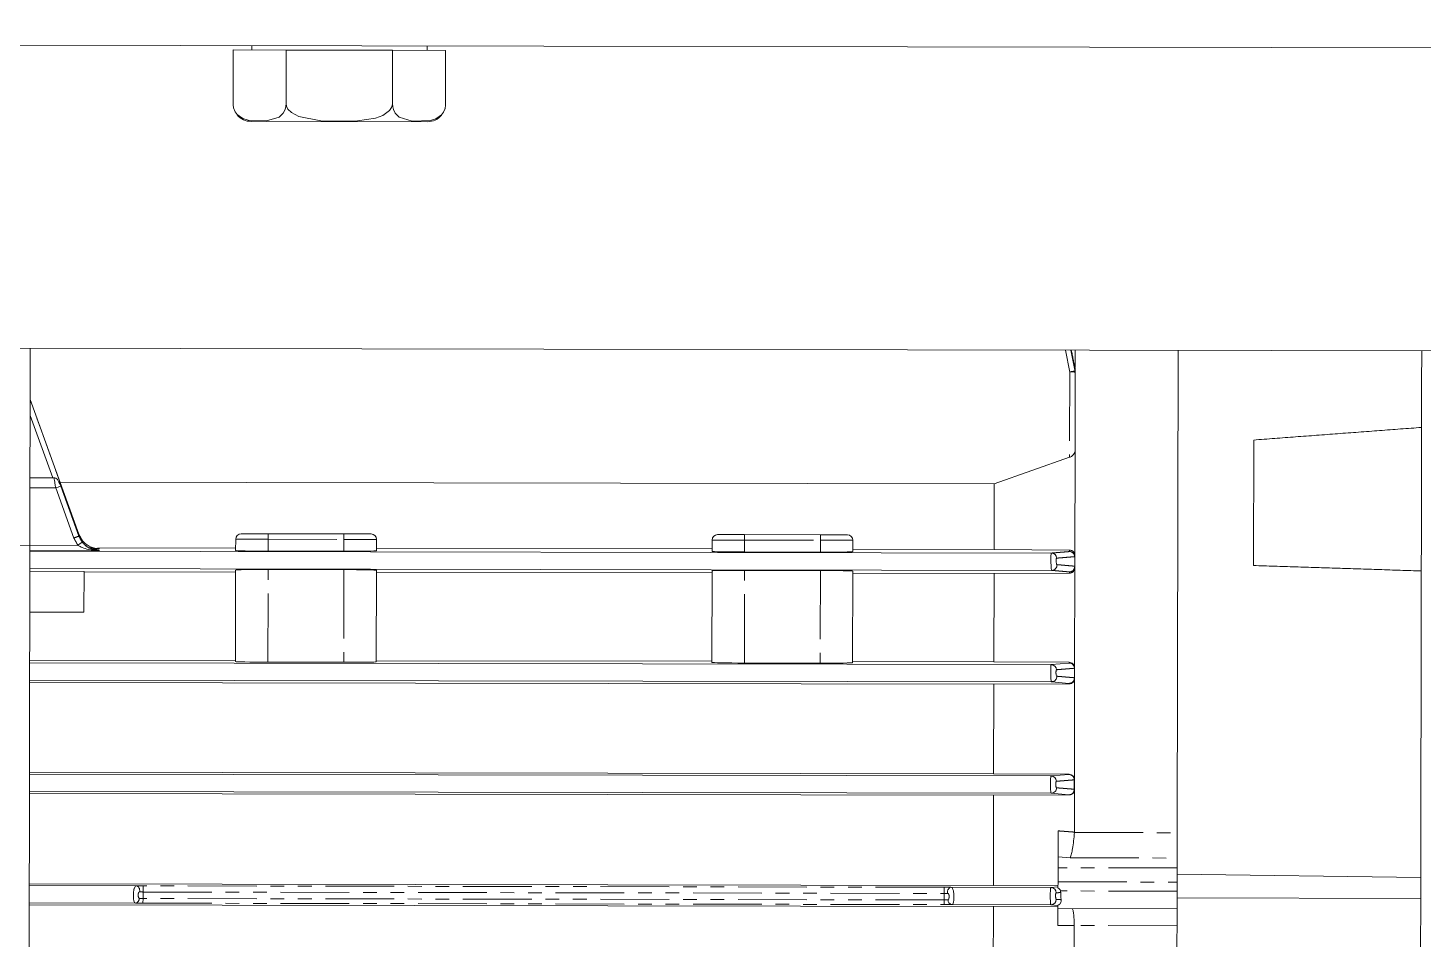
# Model space of a CAD drawing. Header units: millimetres. Extents: x -383313 to -161684, y -117025 to 99224.
# Drawn here: x -340744 to -340615.2, y -8642.3 to -8558.1 of the extents above; entities that cross this region are included whole.
import ezdxf

# ---------------------------------------------------------------- set-up
doc = ezdxf.new("R2010")
doc.units = ezdxf.units.MM
doc.header["$MEASUREMENT"] = 0
for name, pattern in [('AM_ISO08W050x2', [9, 6, -0.75, 1.5, -0.75]), ('NASCOSTA2', [4.7625, 3.175, -1.5875]), ('PHANTOM', [12.7, 6.35, -1.27, 1.27, -1.27, 1.27, -1.27])]:
    doc.linetypes.add(name, pattern=pattern)
doc.layers.add('P-0000', color=7, linetype='Continuous')
doc.layers.add('P-4ECA', color=7, linetype='Continuous')

# ---------------------------------------------------------------- blocks, each defined once
blk = doc.blocks.new('A$C16512043')
at = {"color": 7, "linetype": 'Continuous', "lineweight": 15}
for p, q in [((810, -587.5), (-810, -587.5)), ((111.9, -587.5), (111.9, -587.9)), ((128.1, -587.9), (128.1, -587.5)), ((110.19, -587.9), (110.19, -592.83)), ((110.19, -587.9), (115.09, -587.9)), ((115.09, -587.9), (115.09, -592.83)), ((124.91, -587.9), (115.09, -587.9)), ((124.91, -587.9), (124.91, -592.83)), ((129.81, -587.9), (124.91, -587.9)), ((129.81, -587.9), (129.81, -592.83)), ((111.85, -594.5), (128.15, -594.5)), ((750, -615.5), (-750, -615.5)), ((91.5, -615.5), (91.5, -633.74)), ((187.09, -615.5), (187.5, -617.52)), ((188, -617.1), (188, -615.5)), ((197.5, -660.07), (197.5, -615.5)), ((197.5, -615.5), (197.5, -660.07)), ((188, -624.82), (188, -617.52)), ((91.5, -620.24), (96.02, -632.65)), ((188, -624.82), (188, -634.48)), ((204.5, -635.37), (204.5, -623.77)), ((187.5, -625.4), (180.54, -627.87)), ((93.71, -627.46), (91.5, -627.46)), ((180.54, -627.87), (94.28, -627.87)), ((94.34, -628.23), (96.02, -632.84)), ((180.54, -627.87), (180.54, -633.93)), ((120.5, -632.6), (113.5, -632.6)), ((164.5, -632.6), (157.5, -632.6)), ((91.5, -633.74), (50.5, -633.74)), ((91.5, -633.74), (91.5, -708.46)), ((97.78, -633.93), (110.5, -633.93)), ((110.5, -633.1), (110.5, -634.15)), ((123.5, -634.15), (123.5, -633.1)), ((123.5, -633.93), (154.5, -633.93)), ((154.5, -633.1), (154.5, -634.15)), ((167.5, -634.15), (167.5, -633.1)), ((167.5, -633.93), (180.54, -633.93)), ((180.54, -633.93), (187.5, -633.97)), ((91.5, -634.19), (97.9, -634.19)), ((185.83, -634.25), (91.5, -634.25)), ((113.5, -634.2), (120.5, -634.2)), ((157.5, -634.2), (164.5, -634.2)), ((188, -634.61), (188, -634.48)), ((91.5, -635.85), (185.87, -635.85)), ((96.5, -636.1), (91.5, -636.1)), ((96.5, -636.1), (96.5, -639.88)), ((110.5, -636.14), (96.5, -636.14)), ((110.5, -635.95), (110.5, -644.41)), ((120.5, -635.9), (113.5, -635.9)), ((123.5, -644.41), (123.5, -635.95)), ((154.5, -636.14), (123.5, -636.14)), ((154.5, -635.95), (154.5, -644.41)), ((164.5, -635.9), (157.5, -635.9)), ((167.5, -644.41), (167.5, -635.95)), ((180.54, -636.14), (167.5, -636.14)), ((187.5, -636.1), (180.54, -636.14)), ((180.54, -636.14), (180.54, -644.31)), ((188, -635.61), (188, -635.49)), ((188, -635.61), (188, -644.85)), ((96.5, -639.88), (91.5, -639.88)), ((91.5, -644.31), (110.5, -644.31)), ((185.84, -644.55), (91.5, -644.55)), ((113.5, -644.46), (120.5, -644.46)), ((123.5, -644.31), (154.5, -644.31)), ((157.5, -644.46), (164.5, -644.46)), ((167.5, -644.31), (180.54, -644.31)), ((180.54, -644.31), (187.5, -644.34)), ((188, -644.91), (188, -644.85)), ((91.5, -646.15), (185.86, -646.15)), ((180.54, -646.37), (91.5, -646.37)), ((187.5, -646.34), (180.54, -646.37)), ((180.54, -646.37), (180.54, -654.65)), ((185.87, -646.15), (187.5, -646.29)), ((188, -645.84), (188, -645.79)), ((188, -645.84), (188, -655.19)), ((91.5, -654.65), (180.54, -654.65)), ((185.84, -654.85), (91.5, -654.85)), ((180.54, -654.65), (187.5, -654.69)), ((187.5, -654.71), (185.84, -654.85)), ((188, -655.21), (188, -655.19)), ((188, -656.09), (188, -655.21)), ((185.86, -656.45), (91.5, -656.45)), ((180.54, -656.64), (91.5, -656.64)), ((187.5, -656.6), (180.54, -656.64)), ((180.54, -656.64), (180.54, -664.98)), ((187.5, -656.59), (185.86, -656.45)), ((188, -656.1), (188, -656.09)), ((188, -656.1), (188, -660.03)), ((186.5, -659.92), (186.5, -662.33)), ((188, -660.03), (188, -660.07)), ((197.5, -660.07), (197.5, -662.41)), ((186.5, -663.33), (186.5, -662.33)), ((186.5, -663.33), (186.5, -664.63)), ((197.5, -662.41), (197.5, -663.33)), ((197.5, -663.33), (197.5, -664.63)), ((186.5, -664.63), (186.5, -665.18)), ((220, -664.16), (197.5, -663.89)), ((197.5, -665.47), (197.5, -664.63)), ((91.5, -664.98), (180.54, -664.98)), ((101.4, -665.15), (91.5, -665.15)), ((185.85, -665.15), (176.6, -665.15)), ((180.54, -664.98), (186.5, -665)), ((197.5, -665.47), (197.5, -665.55)), ((197.5, -666.1), (197.5, -665.55)), ((220, -666.1), (197.5, -666.1)), ((197.5, -666.1), (197.5, -676.1)), ((91.5, -666.75), (101.3, -666.75)), ((180.54, -666.92), (91.5, -666.92)), ((176.7, -666.75), (185.85, -666.75)), ((186.5, -666.89), (180.54, -666.92)), ((180.54, -666.92), (180.54, -675.28)), ((186.5, -666.78), (186.5, -667.1)), ((186.5, -667.1), (197.5, -667.1)), ((186.5, -667.1), (186.5, -668.66)), ((188, -668.66), (188, -668.66)), ((188, -668.66), (188, -673.54))]:
    blk.add_line(p, q, dxfattribs=at)
at = {"color": 7, "linetype": 'PHANTOM', "lineweight": 0}
for p, q in [((187.99, -617.43), (187.99, -617.18)), ((187.5, -617.52), (187.5, -625.4)), ((96.02, -632.68), (91.5, -620.25)), ((91.5, -621.71), (93.59, -627.46)), ((91.5, -628.39), (93.87, -628.39)), ((93.87, -628.39), (95.55, -633.02)), ((96.02, -632.85), (94.34, -628.23)), ((96.02, -632.68), (96.02, -632.65)), ((113.5, -632.6), (113.5, -633.1)), ((120.5, -632.6), (120.5, -633.1)), ((157.5, -632.6), (157.5, -633.1)), ((164.5, -632.6), (164.5, -633.1)), ((91.5, -633.7), (95.93, -633.7)), ((96.02, -632.85), (96.02, -632.84)), ((113.5, -633.1), (110.5, -633.1)), ((113.5, -634.2), (113.5, -633.1)), ((113.5, -633.1), (120.5, -633.1)), ((123.5, -633.1), (120.5, -633.1)), ((120.5, -633.1), (120.5, -634.2)), ((157.5, -633.1), (154.5, -633.1)), ((157.5, -633.1), (164.5, -633.1)), ((157.5, -634.2), (157.5, -633.1)), ((167.5, -633.1), (164.5, -633.1)), ((164.5, -633.1), (164.5, -634.2)), ((97.3, -634.01), (97.9, -634.01)), ((97.9, -634.01), (97.9, -633.95)), ((97.9, -634.19), (97.9, -634.13)), ((187.5, -633.97), (187.5, -634.11)), ((187.99, -635.46), (187.99, -634.58)), ((113.5, -644.46), (113.5, -635.9)), ((120.5, -635.9), (120.5, -644.46)), ((157.5, -644.46), (157.5, -635.9)), ((164.5, -635.9), (164.5, -644.46)), ((187.5, -635.99), (187.5, -636.1)), ((187.5, -644.41), (185.84, -644.55)), ((187.5, -644.34), (187.5, -644.41)), ((187.99, -645.77), (187.99, -644.89)), ((187.5, -646.29), (187.5, -646.34)), ((187.5, -654.69), (187.5, -654.71)), ((187.99, -656.07), (187.99, -655.2)), ((187.5, -656.6), (187.5, -656.59)), ((188, -660.07), (197.5, -660.07)), ((186.5, -662.33), (187.61, -662.41)), ((197.5, -663.33), (186.5, -663.33)), ((187.61, -662.41), (197.5, -662.41)), ((186.5, -664.63), (197.5, -664.63)), ((102, -665.15), (102, -665.72)), ((176, -665.15), (102, -665.15)), ((102, -666.32), (102, -665.72)), ((102, -665.72), (176, -665.72)), ((176, -665.72), (176, -665.15)), ((176, -666.32), (176, -665.72)), ((186.5, -665.1), (185.85, -665.15)), ((197.5, -665.47), (186.73, -665.47)), ((102, -666.32), (102, -666.75)), ((176, -666.32), (102, -666.32)), ((102, -666.75), (176, -666.75)), ((176, -666.32), (176, -666.75)), ((185.85, -666.75), (186.5, -666.8)), ((197.5, -668.66), (188, -668.66))]:
    blk.add_line(p, q, dxfattribs=at)
at = {"color": 7, "linetype": 'Continuous', "lineweight": 15, "flags": 128}
for points in [[(115.09, -592.83), (115.07, -593.12), (115, -593.38), (114.83, -593.72), (114.46, -594.09), (113.28, -594.44), (111.57, -594.38), (111.09, -594.24), (110.56, -593.86), (110.38, -593.6), (110.24, -593.26), (110.19, -592.97), (110.19, -592.83)], [(115.09, -592.83), (115.13, -593.09), (115.26, -593.35), (115.57, -593.68), (116.25, -594.05), (118.28, -594.42), (120, -594.46), (121.67, -594.42), (123.33, -594.18), (124.03, -593.93), (124.64, -593.48), (124.82, -593.2), (124.91, -592.87), (124.91, -592.83)], [(124.91, -592.83), (124.93, -593.12), (125, -593.38), (125.17, -593.72), (125.54, -594.09), (126.72, -594.44), (128.43, -594.38), (128.91, -594.24), (129.44, -593.86), (129.62, -593.6), (129.76, -593.26), (129.81, -592.97), (129.81, -592.83)], [(94.34, -628.23), (94.25, -628.03), (94.17, -627.85), (94.03, -627.61), (93.88, -627.49), (93.8, -627.47), (93.75, -627.46), (93.71, -627.46)], [(185.84, -646.09), (185.91, -646.13), (185.98, -646.13)], [(101.4, -665.15), (101.46, -665.16), (101.52, -665.2), (101.58, -665.25), (101.62, -665.32), (101.66, -665.4), (101.69, -665.5), (101.7, -665.6), (101.7, -665.71)], [(176.3, -665.71), (176.3, -665.6), (176.31, -665.5), (176.34, -665.4), (176.38, -665.32), (176.42, -665.25), (176.48, -665.2), (176.54, -665.16), (176.6, -665.15)]]:
    blk.add_lwpolyline(points, dxfattribs=at)
at = {"color": 7, "linetype": 'Continuous', "lineweight": 15}
for centre, radius, start, end in [((128.15, -592.83), 1.67, 341.0498, 4.6273), ((111.85, -592.83), 1.67, 219.9532, 270), ((128.15, -592.83), 1.67, 270, 320.9756), ((187.54, -617.28), 0.461, 0.0046, 12.4985), ((96.61, -635.56), 7.67, 107.1992, 110.9111), ((111, -633.1), 0.5, 90, 180), ((123, -633.1), 0.5, 0, 90), ((155, -633.1), 0.5, 90, 180), ((167, -633.1), 0.5, 0, 90), ((101.65, -640.86), 9.17, 125.5295, 128.6191), ((97.9, -632.15), 2, 200.0061, 216.8743), ((96.96, -634.2), 1.17, 123.1619, 127.7186), ((185.83, -634.75), 0.496, 2.8375, 89.2242), ((187.95, -634.61), 0.0506, 1.6229, 38.3985), ((185.86, -635.35), 0.498, 270.8727, 3.4711), ((185.83, -645.05), 0.496, 1.9171, 89.1851), ((187.97, -644.91), 0.0309, 3.8748, 49.937), ((185.84, -655.35), 0.496, 1.0043, 89.1537), ((187.5, -655.19), 0.504, 359.9217, 89.5058), ((187.5, -655.21), 0.5, 34.8755, 90.0015), ((187.98, -655.22), 0.0178, 11.4223, 68.4046), ((185.85, -655.95), 0.497, 270.8903, 1.6958), ((187.5, -656.1), 0.502, 270.2061, 359.8208), ((185.84, -665.65), 0.497, 0.0983, 89.1304), ((101.22, -666.32), 0.435, 281.4078, 3.0655), ((176.78, -666.32), 0.435, 176.9345, 258.5922), ((185.85, -666.25), 0.497, 270.8845, 0.8015)]:
    blk.add_arc(centre, radius, start, end, dxfattribs=at)
at = {"color": 7, "linetype": 'PHANTOM', "lineweight": 0}
for centre, radius, start, end in [((187.62, -624.68), 7.17, 87.0017, 90.9986), ((187.54, -617.52), 0.459, 0.0049, 12.5234), ((98.29, -640.18), 7.67, 107.1992, 110.9111), ((96.11, -633.09), 0.426, 102.4711, 109.7732), ((187.5, -635.49), 0.5, 269.9956, 359.9956), ((187.95, -635.49), 0.0487, 1.7372, 39.194), ((187.5, -645.79), 0.5, 269.9956, 359.9956), ((187.97, -645.79), 0.0295, 4.2087, 51.1921), ((187.5, -656.09), 0.5, 269.9956, 359.9956), ((187.98, -656.09), 0.0171, 12.668, 70.3593)]:
    blk.add_arc(centre, radius, start, end, dxfattribs=at)
at = {"color": 7, "linetype": 'Continuous', "lineweight": 15}
for centre, start_param, end_param in [((113.5, -634.15), 3.141593, 4.712389), ((120.5, -634.15), 4.712389, 6.283185), ((157.5, -634.15), 3.141593, 4.712389), ((164.5, -634.15), 4.712389, 6.283185), ((113.5, -635.95), 1.570796, 3.141593), ((120.5, -635.95), 0, 1.570796), ((157.5, -635.95), 1.570796, 3.141593), ((164.5, -635.95), 0, 1.570796), ((113.5, -644.41), 3.141593, 4.712389), ((120.5, -644.41), 4.712389, 6.283185), ((157.5, -644.41), 3.141593, 4.712389), ((164.5, -644.41), 4.712389, 6.283185)]:
    blk.add_ellipse(centre, major_axis=(3, 0), ratio=0.017455, start_param=start_param, end_param=end_param, dxfattribs=at)
at = {"color": 7, "linetype": 'PHANTOM', "lineweight": 0}
for points, degree in [([(187.99, -617.43), (187.6, -615.5)], 1), ([(95.55, -633.02), (95.93, -633.7)], 1), ([(96.32, -633.22), (96.02, -632.68)], 1), ([(96.32, -633.4), (96.02, -632.85)], 1), ([(187.5, -634.11), (185.83, -634.25)], 1), ([(186.32, -634.72), (187.99, -634.58)], 1), ([(185.87, -635.85), (187.5, -635.99)], 1), ([(187.99, -635.46), (186.36, -635.32)], 1), ([(186.33, -645.03), (187.99, -644.89)], 1), ([(187.99, -645.77), (186.35, -645.63)], 1), ([(186.33, -655.34), (187.99, -655.2)], 1), ([(187.99, -656.07), (186.35, -655.94)], 1), ([(187.5, -656.59), (187.56, -656.58), (187.69, -656.56), (187.86, -656.44), (187.97, -656.27), (187.98, -656.14), (187.99, -656.07)], 3), ([(188, -660.03), (186.5, -659.92)], 1), ([(186.34, -665.65), (186.75, -665.61)], 1), ([(186.79, -666.28), (186.34, -666.25)], 1), ([(188, -668.66), (186.5, -668.66)], 1)]:
    blk.add_open_spline(points, degree=degree, dxfattribs=at)
at = {"color": 7, "linetype": 'Continuous', "lineweight": 15}
for points, degree in [([(187.64, -615.5), (187.99, -617.18)], 1), ([(188, -617.28), (188, -617.52)], 1), ([(204.5, -623.77), (220, -622.58)], 1), ([(96.98, -633.91), (97.9, -634.01)], 1), ([(187.5, -634.11), (187.57, -634.11), (187.7, -634.13), (187.86, -634.25), (187.98, -634.41), (187.99, -634.54), (188, -634.61)], 3), ([(188, -635.49), (188, -634.61)], 1), ([(220, -635.84), (204.5, -635.37)], 1), ([(187.5, -644.41), (187.57, -644.42), (187.7, -644.43), (187.86, -644.55), (187.98, -644.71), (187.99, -644.84), (188, -644.91)], 3), ([(188, -645.79), (188, -644.91)], 1), ([(186.75, -665.61), (186.73, -665.47)], 1)]:
    blk.add_open_spline(points, degree=degree, dxfattribs=at)
for points, knots in [([(220, -615.5), (220, -617.3), (220, -621.08), (220, -627.51), (220, -634.48), (220, -641.74), (220, -649.13), (220, -656.5), (220, -663.83), (220, -668.68), (220, -671.1)], [0, 0, 0, 0, 0.120051, 0.252837, 0.384225, 0.513571, 0.640291, 0.763873, 0.881937, 1, 1, 1, 1]), ([(187.5, -625.4), (187.54, -625.38), (187.61, -625.35), (187.75, -625.27), (187.88, -625.14), (187.98, -624.98), (187.99, -624.87), (188, -624.82)], [0, 0, 0, 0, 0.118046, 0.250993, 0.500528, 0.750079, 1, 1, 1, 1]), ([(93.87, -628.39), (93.86, -628.32), (93.83, -628.18), (93.79, -627.94), (93.76, -627.75), (93.73, -627.61), (93.72, -627.49), (93.71, -627.47), (93.71, -627.46)], [0, 0, 0, 0, 0.153445, 0.28847, 0.502497, 0.632276, 0.758564, 1, 1, 1, 1]), ([(94.34, -628.23), (94.32, -628.17), (94.28, -628.06), (94.23, -627.93), (94.2, -627.86), (94.19, -627.8), (94.18, -627.78), (94.19, -627.8), (94.21, -627.86), (94.24, -627.93), (94.28, -628.06), (94.32, -628.17), (94.34, -628.23)], [0, 0, 0, 0, 0.123394, 0.254502, 0.319384, 0.383147, 0.499644, 0.616239, 0.680492, 0.745139, 0.876505, 1, 1, 1, 1]), ([(113.5, -632.6), (113.19, -632.6), (112.7, -632.6), (112.12, -632.6), (111.72, -632.6), (111.4, -632.6), (111.09, -632.6), (111.03, -632.6), (111, -632.6)], [0, 0, 0, 0, 0.239443, 0.369653, 0.5, 0.63021, 0.760557, 1, 1, 1, 1]), ([(123, -632.6), (122.97, -632.6), (122.91, -632.6), (122.6, -632.6), (122.28, -632.6), (121.88, -632.6), (121.3, -632.6), (120.81, -632.6), (120.5, -632.6)], [0, 0, 0, 0, 0.239443, 0.369653, 0.5, 0.63021, 0.760557, 1, 1, 1, 1]), ([(157.5, -632.6), (157.19, -632.6), (156.7, -632.6), (156.12, -632.6), (155.72, -632.6), (155.4, -632.6), (155.09, -632.6), (155.03, -632.6), (155, -632.6)], [0, 0, 0, 0, 0.239443, 0.369653, 0.5, 0.63021, 0.760557, 1, 1, 1, 1]), ([(167, -632.6), (166.97, -632.6), (166.91, -632.6), (166.6, -632.6), (166.28, -632.6), (165.88, -632.6), (165.3, -632.6), (164.81, -632.6), (164.5, -632.6)], [0, 0, 0, 0, 0.239443, 0.369653, 0.5, 0.63021, 0.760557, 1, 1, 1, 1]), ([(95.93, -633.7), (96.06, -633.77), (96.37, -633.94), (97.03, -634.13), (97.56, -634.17), (97.9, -634.19)], [0, 0, 0, 0, 0.213478, 0.50019, 1, 1, 1, 1]), ([(96.3, -633.35), (96.35, -633.42), (96.47, -633.55), (96.72, -633.78), (97.2, -634.07), (97.62, -634.11), (97.9, -634.13)], [0, 0, 0, 0, 0.117528, 0.250819, 0.501086, 1, 1, 1, 1]), ([(97.9, -634.01), (97.62, -633.98), (97.21, -633.93), (96.74, -633.64), (96.49, -633.42), (96.37, -633.28), (96.32, -633.22)], [0, 0, 0, 0, 0.498714, 0.749073, 0.882386, 1, 1, 1, 1]), ([(97.9, -634.19), (97.62, -634.15), (97.21, -634.1), (96.74, -633.81), (96.49, -633.6), (96.37, -633.46), (96.32, -633.4)], [0, 0, 0, 0, 0.498714, 0.749073, 0.882386, 1, 1, 1, 1]), ([(185.87, -635.85), (185.86, -635.84), (185.85, -635.82), (185.83, -635.73), (185.83, -635.66), (185.82, -635.63), (185.82, -635.62), (185.82, -635.61), (185.82, -635.61), (185.82, -635.61), (185.82, -635.61), (185.82, -635.61), (185.82, -635.61), (185.82, -635.61), (185.82, -635.57), (185.81, -635.49), (185.8, -635.3), (185.79, -635.05), (185.79, -634.74), (185.79, -634.48), (185.81, -634.33), (185.82, -634.26), (185.83, -634.25), (185.83, -634.25)], [0, 0, 0, 0, 0.107315, 0.184884, 0.232542, 0.245121, 0.248593, 0.249625, 0.249965, 0.250091, 0.250143, 0.250166, 0.250177, 0.250182, 0.250187, 0.317639, 0.381889, 0.500309, 0.62399, 0.749713, 0.864396, 0.92964, 1, 1, 1, 1]), ([(186.32, -634.72), (186.32, -634.73), (186.3, -634.74), (186.28, -634.81), (186.28, -634.91), (186.28, -635.02), (186.29, -635.14), (186.31, -635.24), (186.33, -635.31), (186.35, -635.32), (186.36, -635.32)], [0, 0, 0, 0, 0.124938, 0.249858, 0.374795, 0.499772, 0.624774, 0.749763, 0.874732, 1, 1, 1, 1]), ([(188, -634.48), (187.99, -634.42), (187.98, -634.29), (187.88, -634.13), (187.75, -634.03), (187.61, -633.98), (187.54, -633.97), (187.5, -633.97)], [0, 0, 0, 0, 0.24975, 0.499519, 0.749327, 0.882083, 1, 1, 1, 1]), ([(187.99, -634.58), (187.98, -634.52), (187.96, -634.39), (187.84, -634.24), (187.68, -634.13), (187.56, -634.11), (187.5, -634.11)], [0, 0, 0, 0, 0.240911, 0.5, 0.759089, 1, 1, 1, 1]), ([(187.5, -636.1), (187.53, -636.1), (187.6, -636.1), (187.7, -636.06), (187.8, -636.01), (187.89, -635.92), (187.98, -635.78), (187.99, -635.67), (188, -635.61)], [0, 0, 0, 0, 0.12772, 0.251892, 0.375593, 0.501932, 0.726115, 1, 1, 1, 1]), ([(185.86, -646.15), (185.86, -646.14), (185.85, -646.13), (185.83, -646.05), (185.82, -645.93), (185.81, -645.8), (185.8, -645.61), (185.79, -645.35), (185.79, -645.05), (185.8, -644.79), (185.81, -644.64), (185.83, -644.56), (185.83, -644.56), (185.84, -644.55)], [0, 0, 0, 0, 0.093067, 0.16586, 0.250186, 0.317021, 0.381064, 0.500287, 0.623346, 0.749654, 0.862573, 0.928279, 1, 1, 1, 1]), ([(186.33, -645.03), (186.32, -645.03), (186.3, -645.04), (186.29, -645.1), (186.28, -645.17), (186.28, -645.22), (186.28, -645.28), (186.28, -645.34), (186.28, -645.39), (186.29, -645.47), (186.31, -645.55), (186.33, -645.62), (186.35, -645.63), (186.35, -645.63)], [0, 0, 0, 0, 0.12466, 0.249306, 0.312028, 0.374603, 0.437149, 0.499945, 0.562326, 0.625294, 0.749981, 0.873961, 1, 1, 1, 1]), ([(188, -644.85), (187.99, -644.79), (187.98, -644.65), (187.86, -644.49), (187.7, -644.37), (187.56, -644.35), (187.5, -644.34)], [0, 0, 0, 0, 0.250479, 0.500459, 0.772963, 1, 1, 1, 1]), ([(187.99, -644.89), (187.98, -644.83), (187.96, -644.7), (187.85, -644.54), (187.68, -644.43), (187.56, -644.42), (187.5, -644.41)], [0, 0, 0, 0, 0.240701, 0.5, 0.759299, 1, 1, 1, 1]), ([(185.87, -646.15), (185.9, -646.15), (185.97, -646.14), (186.08, -646.11), (186.17, -646.05), (186.27, -645.95), (186.34, -645.81), (186.35, -645.69), (186.35, -645.63)], [0, 0, 0, 0, 0.134399, 0.272623, 0.411087, 0.546146, 0.792965, 1, 1, 1, 1]), ([(187.5, -646.34), (187.53, -646.34), (187.6, -646.33), (187.7, -646.3), (187.79, -646.25), (187.86, -646.19), (187.92, -646.12), (187.98, -646), (187.99, -645.91), (188, -645.84)], [0, 0, 0, 0, 0.130069, 0.256144, 0.379448, 0.501288, 0.614456, 0.734996, 1, 1, 1, 1]), ([(185.86, -656.45), (185.85, -656.44), (185.84, -656.43), (185.83, -656.35), (185.81, -656.24), (185.8, -656.09), (185.79, -655.9), (185.79, -655.65), (185.79, -655.34), (185.8, -655.09), (185.82, -654.94), (185.83, -654.86), (185.84, -654.86), (185.84, -654.85)], [0, 0, 0, 0, 0.082988, 0.152411, 0.250174, 0.316248, 0.380037, 0.500272, 0.622625, 0.749675, 0.860359, 0.926613, 1, 1, 1, 1]), ([(186.35, -655.94), (186.34, -655.93), (186.33, -655.93), (186.31, -655.89), (186.3, -655.84), (186.29, -655.78), (186.28, -655.71), (186.28, -655.64), (186.28, -655.57), (186.28, -655.49), (186.29, -655.41), (186.31, -655.36), (186.32, -655.34), (186.33, -655.34), (186.33, -655.34)], [0, 0, 0, 0, 0.117932, 0.1869054, 0.2554279, 0.3461062, 0.4238355, 0.5006488, 0.5724388, 0.6444581, 0.7642896, 0.8741395, 0.9374286, 1, 1, 1, 1]), ([(187.5, -654.71), (187.56, -654.72), (187.66, -654.73), (187.77, -654.79), (187.85, -654.86), (187.91, -654.93), (187.97, -655.05), (187.98, -655.14), (187.99, -655.2)], [0, 0, 0, 0, 0.239873, 0.384178, 0.500005, 0.648648, 0.760127, 1, 1, 1, 1]), ([(187.61, -662.41), (187.65, -662.3), (187.73, -662.1), (187.85, -661.54), (187.94, -660.88), (187.98, -660.33), (188, -660.07)], [0, 0, 0, 0, 0.291017, 0.500238, 0.761125, 1, 1, 1, 1]), ([(101.3, -666.75), (101.27, -666.74), (101.21, -666.72), (101.16, -666.58), (101.13, -666.42), (101.12, -666.27), (101.11, -666.11), (101.11, -665.94), (101.12, -665.77), (101.14, -665.61), (101.16, -665.47), (101.21, -665.32), (101.28, -665.18), (101.36, -665.16), (101.4, -665.15)], [0, 0, 0, 0, 0.116364, 0.237373, 0.300354, 0.364996, 0.431435, 0.499794, 0.567824, 0.633981, 0.698417, 0.761296, 0.882569, 1, 1, 1, 1]), ([(176.6, -665.15), (176.64, -665.16), (176.72, -665.18), (176.79, -665.32), (176.84, -665.47), (176.86, -665.61), (176.88, -665.77), (176.89, -665.94), (176.89, -666.11), (176.88, -666.27), (176.87, -666.42), (176.84, -666.57), (176.79, -666.72), (176.73, -666.74), (176.7, -666.75)], [0, 0, 0, 0, 0.117265, 0.23836, 0.301142, 0.365475, 0.431524, 0.499439, 0.567907, 0.634449, 0.699191, 0.762269, 0.88346, 1, 1, 1, 1]), ([(185.85, -666.75), (185.85, -666.74), (185.84, -666.73), (185.82, -666.66), (185.81, -666.54), (185.8, -666.39), (185.79, -666.2), (185.79, -665.95), (185.79, -665.64), (185.8, -665.39), (185.82, -665.24), (185.83, -665.17), (185.84, -665.16), (185.85, -665.15)], [0, 0, 0, 0, 0.078484, 0.146402, 0.250147, 0.315631, 0.379224, 0.50024, 0.621904, 0.749647, 0.857456, 0.924438, 1, 1, 1, 1]), ([(186.34, -666.25), (186.33, -666.24), (186.32, -666.23), (186.3, -666.17), (186.29, -666.09), (186.28, -666.02), (186.28, -665.93), (186.28, -665.83), (186.29, -665.73), (186.31, -665.67), (186.33, -665.65), (186.33, -665.65), (186.34, -665.65)], [0, 0, 0, 0, 0.128406, 0.255215, 0.345706, 0.423455, 0.500295, 0.622848, 0.747792, 0.874977, 0.93653, 1, 1, 1, 1]), ([(186.73, -665.47), (186.71, -665.41), (186.66, -665.29), (186.55, -665.22), (186.5, -665.18)], [0, 0, 0, 0, 0.500311, 1, 1, 1, 1]), ([(186.79, -666.28), (186.78, -666.18), (186.76, -665.96), (186.75, -665.73), (186.75, -665.61)], [0, 0, 0, 0, 0.500696, 1, 1, 1, 1]), ([(186.5, -666.78), (186.53, -666.77), (186.58, -666.75), (186.67, -666.69), (186.74, -666.59), (186.8, -666.45), (186.79, -666.34), (186.79, -666.28)], [0, 0, 0, 0, 0.11936, 0.250103, 0.499921, 0.751832, 1, 1, 1, 1]), ([(188, -668.66), (188, -668.46), (188, -668.16), (187.97, -667.8), (187.95, -667.56), (187.92, -667.36), (187.87, -667.16), (187.83, -667.12), (187.8, -667.1)], [0, 0, 0, 0, 0.24254, 0.369399, 0.499679, 0.618776, 0.750243, 1, 1, 1, 1])]:
    blk.add_open_spline(points, degree=3, knots=knots, dxfattribs=at)
at = {"color": 7, "linetype": 'PHANTOM', "lineweight": 0}
for points, knots in [([(187.5, -617.52), (187.56, -617.5), (187.68, -617.48), (187.84, -617.45), (187.96, -617.43), (187.98, -617.43), (187.99, -617.43)], [0, 0, 0, 0, 0.24091, 0.5, 0.75909, 1, 1, 1, 1]), ([(187.5, -635.99), (187.54, -635.99), (187.61, -635.98), (187.7, -635.95), (187.79, -635.9), (187.86, -635.83), (187.92, -635.75), (187.96, -635.65), (187.99, -635.56), (187.99, -635.49), (187.99, -635.46)], [0, 0, 0, 0, 0.147538, 0.24998, 0.389064, 0.499985, 0.644191, 0.749978, 0.876289, 1, 1, 1, 1]), ([(187.5, -646.29), (187.54, -646.28), (187.6, -646.28), (187.7, -646.24), (187.78, -646.2), (187.86, -646.13), (187.92, -646.05), (187.96, -645.96), (187.99, -645.87), (187.99, -645.8), (187.99, -645.77)], [0, 0, 0, 0, 0.147498, 0.24998, 0.388874, 0.499985, 0.643673, 0.749979, 0.877335, 1, 1, 1, 1]), ([(102, -665.15), (101.89, -665.15), (101.68, -665.15), (101.49, -665.15), (101.4, -665.15)], [0, 0, 0, 0, 0.499644, 1, 1, 1, 1]), ([(101.65, -666.3), (101.64, -666.3), (101.62, -666.29), (101.6, -666.27), (101.58, -666.23), (101.57, -666.17), (101.56, -666.09), (101.56, -665.99), (101.56, -665.89), (101.58, -665.81), (101.6, -665.76), (101.63, -665.72), (101.66, -665.71), (101.69, -665.71), (101.7, -665.71)], [0, 0, 0, 0, 0.056524, 0.114174, 0.177602, 0.250362, 0.375303, 0.500187, 0.63326, 0.749569, 0.816257, 0.876418, 0.935705, 1, 1, 1, 1]), ([(101.7, -665.71), (101.75, -665.71), (101.84, -665.71), (101.95, -665.72), (102, -665.72)], [0, 0, 0, 0, 0.510297, 1, 1, 1, 1]), ([(176.6, -665.15), (176.51, -665.15), (176.32, -665.15), (176.11, -665.15), (176, -665.15)], [0, 0, 0, 0, 0.5003564, 1, 1, 1, 1]), ([(176, -665.72), (176.05, -665.72), (176.16, -665.71), (176.25, -665.71), (176.3, -665.71)], [0, 0, 0, 0, 0.48969, 1, 1, 1, 1]), ([(176.3, -665.71), (176.31, -665.71), (176.34, -665.71), (176.37, -665.72), (176.4, -665.76), (176.42, -665.81), (176.44, -665.89), (176.44, -665.99), (176.44, -666.09), (176.43, -666.17), (176.42, -666.23), (176.4, -666.27), (176.38, -666.29), (176.36, -666.3), (176.35, -666.3)], [0, 0, 0, 0, 0.064274, 0.123544, 0.183686, 0.250348, 0.366638, 0.499953, 0.624759, 0.749426, 0.822239, 0.885713, 0.943412, 1, 1, 1, 1]), ([(101.3, -666.75), (101.41, -666.75), (101.61, -666.75), (101.87, -666.75), (102, -666.75)], [0, 0, 0, 0, 0.500819, 1, 1, 1, 1]), ([(102, -666.32), (101.94, -666.32), (101.84, -666.32), (101.73, -666.31), (101.68, -666.3), (101.65, -666.3)], [0, 0, 0, 0, 0.482556, 0.736848, 1, 1, 1, 1]), ([(176.35, -666.3), (176.32, -666.3), (176.27, -666.31), (176.16, -666.32), (176.06, -666.32), (176, -666.32)], [0, 0, 0, 0, 0.263162, 0.517456, 1, 1, 1, 1]), ([(176, -666.75), (176.13, -666.75), (176.39, -666.75), (176.59, -666.75), (176.7, -666.75)], [0, 0, 0, 0, 0.499181, 1, 1, 1, 1])]:
    blk.add_open_spline(points, degree=3, knots=knots, dxfattribs=at)
at = {"layer": 'P-4ECA', "color": 1, "linetype": 'NASCOSTA2'}
blk.add_arc((0, 0), 1000, 216.00003, 323.99997, dxfattribs=at)
blk = doc.blocks.new('A$C11CE3AA3')
at = {"layer": 'P-0000', "color": 7, "linetype": 'AM_ISO08W050x2'}
blk.add_blockref('A$C16512043', (0, 0), dxfattribs=at)
blk = doc.blocks.new('A$C48DD7FF4')
at = {"layer": 'P-0000', "color": 7, "linetype": 'AM_ISO08W050x2', "rotation": 90}
blk.add_blockref('A$C11CE3AA3', (0, 0), dxfattribs=at)
blk = doc.blocks.new('A$C85faf101')
at = {"layer": 'P-0000', "color": 7, "linetype": 'AM_ISO08W050x2', "rotation": 269.8977813728555}
blk.add_blockref('A$C48DD7FF4', (1020.31, 0, 5), dxfattribs=at)

msp = doc.modelspace()

# ---------------------------------------------------------------- block references
at = {"ltscale": 100}
msp.add_blockref('A$C85faf101', (-341854.51332, -7972.09281), dxfattribs=at)

doc.saveas('drawing.dxf')
